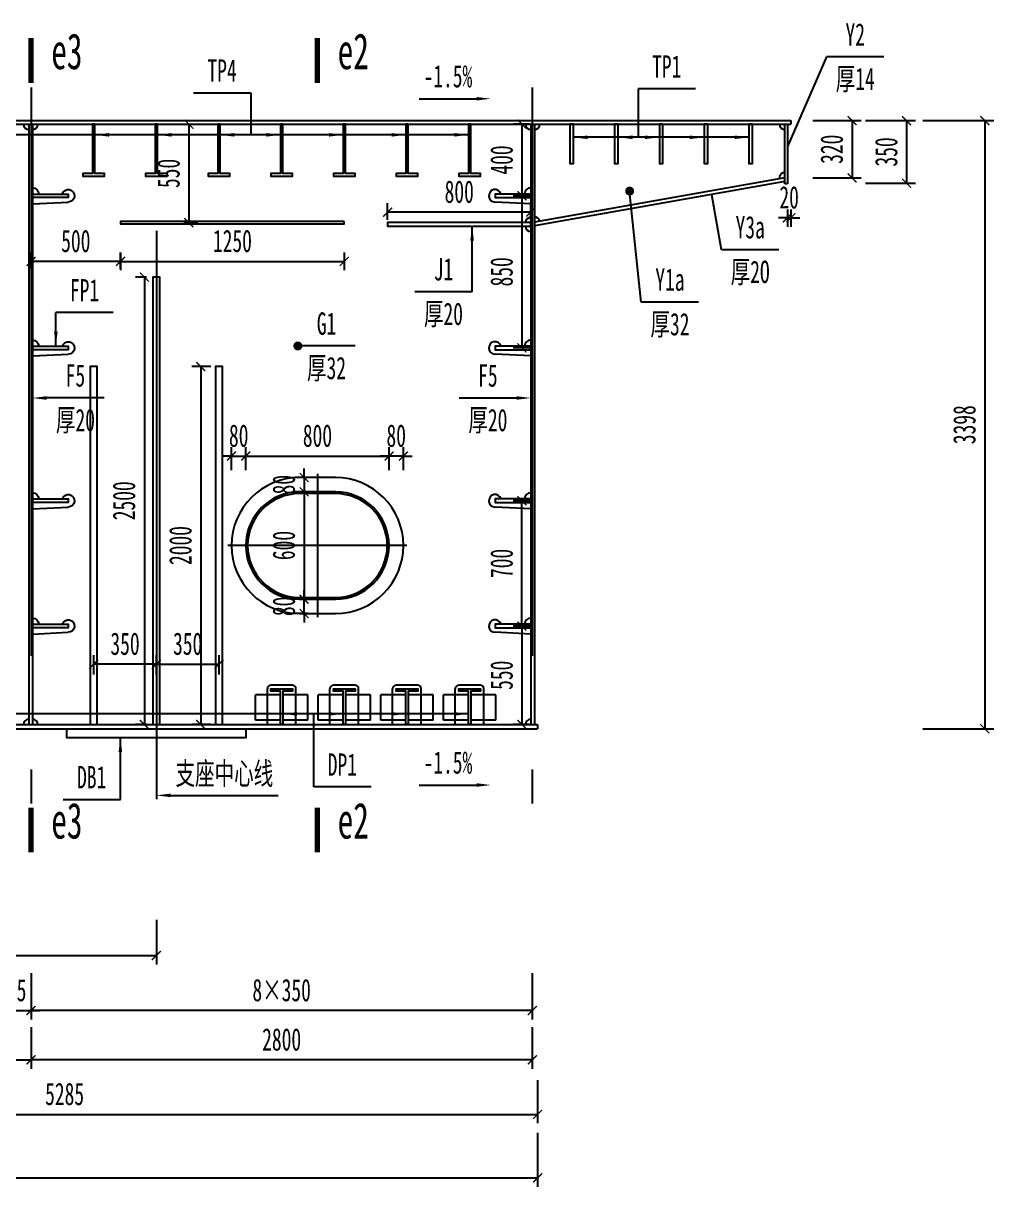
# Model space of a CAD drawing. Extents: x -149716 to 104715, y -26828 to 33500.
# Drawn here: x 80707 to 86129, y 5704 to 12204 of the extents above; entities that cross this region are included whole.
import ezdxf
from ezdxf.enums import TextEntityAlignment as Align

# ---------------------------------------------------------------- set-up
doc = ezdxf.new("R2010")
doc.units = 0
doc.header["$LTSCALE"] = 1000
doc.linetypes.add('CENTER', pattern=[50.8, 31.75, -6.35, 6.35, -6.35])
doc.linetypes.add('DASHED', pattern=[19.05, 12.7, -6.35])
doc.layers.get('0').update_dxf_attribs({"linetype": 'CONTINUOUS'})
doc.layers.get('Defpoints').update_dxf_attribs({"color": 250, "linetype": 'CONTINUOUS'})
doc.layers.add('01', color=1, linetype='CONTINUOUS', lineweight=25)
for name, color, linetype in [('02', 2, 'CONTINUOUS'), ('03', 3, 'DASHED'), ('04', 4, 'CONTINUOUS'), ('06', 6, 'CENTER'), ('07', 7, 'CONTINUOUS')]:
    doc.layers.add(name, color=color, linetype=linetype)
doc.styles.add('仿宋', font='simfang.ttf', dxfattribs={"width": 0.64})
doc.dimstyles.new('1：50', dxfattribs={"dimscale": 50, "dimtxt": 2.5, "dimasz": 1, "dimexe": 1, "dimexo": 0, "dimgap": 1, "dimtad": 1, "dimdec": 1, "dimdsep": 46, "dimtxsty": '仿宋', "dimblk": 'ARCHTICK', "dimcen": 0, "dimclrd": 256, "dimclre": 256, "dimclrt": 256, "dimazin": 2, "dimtfac": 1, "dimtdec": 1, "dimtix": 1, "dimtmove": 2, "dimatfit": 3, "dimfxl": 1, "dimtvp": 0.8, "dimtolj": 1, "dimtzin": 0, "dimlwd": -1, "dimlwe": -1, "dimarcsym": 0})

# ---------------------------------------------------------------- blocks, each defined once
blk = doc.blocks.new('_ArchTick')
at = {"color": 0, "linetype": 'ByBlock', "const_width": 0.15}
blk.add_lwpolyline([(-0.5, -0.5), (0.5, 0.5)], dxfattribs=at)
blk = doc.blocks.new('*D180')
at = {"layer": '04', "transparency": 16777216}
for p, q in [((61308.3, 172293.4), (61308.3, 172343.4)), ((61328.3, 172293.4), (61258.3, 172293.4)), ((61308.3, 172293.4), (61308.3, 172213.4)), ((61328.3, 172213.4), (61258.3, 172213.4)), ((61308.3, 172213.4), (61308.3, 172163.4))]:
    blk.add_line(p, q, dxfattribs=at)
at = {"layer": 'Defpoints', "color": 0, "transparency": 16777216}
for p in [(61328.3, 172293.4), (61308.3, 172213.4), (61328.3, 172213.4)]:
    blk.add_point(p, dxfattribs=at)
at = {"layer": '04', "transparency": 16777216, "xscale": 50, "yscale": 50, "zscale": 50}
for p, rotation in [((61308.3, 172293.4), 270), ((61308.3, 172213.4), 90)]:
    blk.add_blockref('_ArchTick', p, dxfattribs=dict(at, rotation=rotation))
at = {"layer": '04', "transparency": 16777216, "insert": (61195, 172253.4), "char_height": 125, "attachment_point": 5, "rotation": 90, "style": '仿宋'}
blk.add_mtext('\\A1;80', dxfattribs=at)
blk = doc.blocks.new('*D181')
at = {"layer": '04', "transparency": 16777216}
for p, q in [((61328.3, 172213.4), (61258.3, 172213.4)), ((61308.3, 172213.4), (61308.3, 171613.4)), ((61328.3, 171613.4), (61258.3, 171613.4))]:
    blk.add_line(p, q, dxfattribs=at)
at = {"layer": 'Defpoints', "color": 0, "transparency": 16777216}
for p in [(61328.3, 172213.4), (61308.3, 171613.4), (61328.3, 171613.4)]:
    blk.add_point(p, dxfattribs=at)
at = {"layer": '04', "transparency": 16777216, "xscale": 50, "yscale": 50, "zscale": 50}
for p, rotation in [((61308.3, 172213.4), 90), ((61308.3, 171613.4), 270)]:
    blk.add_blockref('_ArchTick', p, dxfattribs=dict(at, rotation=rotation))
at = {"layer": '04', "transparency": 16777216, "insert": (61195, 171913.4), "char_height": 125, "attachment_point": 5, "rotation": 90, "style": '仿宋'}
blk.add_mtext('\\A1;600', dxfattribs=at)
blk = doc.blocks.new('*D182')
at = {"layer": '04', "transparency": 16777216}
for p, q in [((61328.3, 171613.4), (61258.3, 171613.4)), ((61308.3, 171613.4), (61308.3, 171663.4)), ((61308.3, 171533.4), (61308.3, 171613.4)), ((61328.3, 171533.4), (61258.3, 171533.4)), ((61308.3, 171533.4), (61308.3, 171483.4))]:
    blk.add_line(p, q, dxfattribs=at)
at = {"layer": 'Defpoints', "color": 0, "transparency": 16777216}
for p in [(61308.3, 171613.4), (61328.3, 171613.4), (61328.3, 171533.4)]:
    blk.add_point(p, dxfattribs=at)
at = {"layer": '04', "transparency": 16777216, "xscale": 50, "yscale": 50, "zscale": 50}
for p, rotation in [((61308.3, 171613.4), 270), ((61308.3, 171533.4), 90)]:
    blk.add_blockref('_ArchTick', p, dxfattribs=dict(at, rotation=rotation))
at = {"layer": '04', "transparency": 16777216, "insert": (61195, 171573.4), "char_height": 125, "attachment_point": 5, "rotation": 90, "style": '仿宋'}
blk.add_mtext('\\A1;80', dxfattribs=at)
blk = doc.blocks.new('*D183')
at = {"layer": '04', "transparency": 16777216}
for p, q in [((60902.6, 172335.1), (60902.6, 172463.4)), ((60982.6, 172335.1), (60982.6, 172463.4)), ((60902.6, 172413.4), (60852.6, 172413.4)), ((60902.6, 172413.4), (60982.6, 172413.4)), ((60982.6, 172413.4), (61032.6, 172413.4))]:
    blk.add_line(p, q, dxfattribs=at)
at = {"layer": 'Defpoints', "color": 0, "transparency": 16777216}
for p in [(60982.6, 172413.4), (60902.6, 172335.1), (60982.6, 172335.1)]:
    blk.add_point(p, dxfattribs=at)
at = {"layer": '04', "transparency": 16777216, "xscale": 50, "yscale": 50, "zscale": 50}
blk.add_blockref('_ArchTick', (60902.6, 172413.4), dxfattribs=at)
at = {"layer": '04', "transparency": 16777216, "xscale": 50, "yscale": 50, "zscale": 50, "rotation": 180}
blk.add_blockref('_ArchTick', (60982.6, 172413.4), dxfattribs=at)
at = {"layer": '04', "transparency": 16777216, "insert": (60942.6, 172526.6), "char_height": 125, "attachment_point": 5, "style": '仿宋'}
blk.add_mtext('\\A1;80', dxfattribs=at)
blk = doc.blocks.new('*D184')
at = {"layer": '04', "transparency": 16777216}
for p, q in [((60982.6, 172335.1), (60982.6, 172463.4)), ((61782.6, 172335.1), (61782.6, 172463.4)), ((60982.6, 172413.4), (61782.6, 172413.4))]:
    blk.add_line(p, q, dxfattribs=at)
at = {"layer": 'Defpoints', "color": 0, "transparency": 16777216}
for p in [(61782.6, 172413.4), (60982.6, 172335.1), (61782.6, 172335.1)]:
    blk.add_point(p, dxfattribs=at)
at = {"layer": '04', "transparency": 16777216, "xscale": 50, "yscale": 50, "zscale": 50, "rotation": 180}
blk.add_blockref('_ArchTick', (60982.6, 172413.4), dxfattribs=at)
at = {"layer": '04', "transparency": 16777216, "xscale": 50, "yscale": 50, "zscale": 50}
blk.add_blockref('_ArchTick', (61782.6, 172413.4), dxfattribs=at)
at = {"layer": '04', "transparency": 16777216, "insert": (61382.6, 172526.6), "char_height": 125, "attachment_point": 5, "style": '仿宋'}
blk.add_mtext('\\A1;800', dxfattribs=at)
blk = doc.blocks.new('*D185')
at = {"layer": '04', "transparency": 16777216}
for p, q in [((61782.6, 172335.1), (61782.6, 172463.4)), ((61862.6, 172335.1), (61862.6, 172463.4)), ((61782.6, 172413.4), (61732.6, 172413.4)), ((61862.6, 172413.4), (61782.6, 172413.4)), ((61862.6, 172413.4), (61912.6, 172413.4))]:
    blk.add_line(p, q, dxfattribs=at)
at = {"layer": 'Defpoints', "color": 0, "transparency": 16777216}
for p in [(61782.6, 172413.4), (61782.6, 172335.1), (61862.6, 172335.1)]:
    blk.add_point(p, dxfattribs=at)
at = {"layer": '04', "transparency": 16777216, "xscale": 50, "yscale": 50, "zscale": 50}
blk.add_blockref('_ArchTick', (61782.6, 172413.4), dxfattribs=at)
at = {"layer": '04', "transparency": 16777216, "xscale": 50, "yscale": 50, "zscale": 50, "rotation": 180}
blk.add_blockref('_ArchTick', (61862.6, 172413.4), dxfattribs=at)
at = {"layer": '04', "transparency": 16777216, "insert": (61822.6, 172526.6), "char_height": 125, "attachment_point": 5, "style": '仿宋'}
blk.add_mtext('\\A1;80', dxfattribs=at)
blk = doc.blocks.new('*D205')
at = {"layer": '04', "transparency": 16777216}
for p, q in [((56972.6, 169222.8), (56972.6, 168989.9)), ((59782.6, 169222.8), (59782.6, 168989.9)), ((56972.6, 169039.9), (59782.6, 169039.9))]:
    blk.add_line(p, q, dxfattribs=at)
at = {"layer": 'Defpoints', "color": 0, "transparency": 16777216}
for p in [(56972.6, 169222.8), (59782.6, 169222.8), (59782.6, 169039.9)]:
    blk.add_point(p, dxfattribs=at)
at = {"layer": '04', "transparency": 16777216, "xscale": 50, "yscale": 50, "zscale": 50, "rotation": 180}
blk.add_blockref('_ArchTick', (56972.6, 169039.9), dxfattribs=at)
at = {"layer": '04', "transparency": 16777216, "xscale": 50, "yscale": 50, "zscale": 50}
blk.add_blockref('_ArchTick', (59782.6, 169039.9), dxfattribs=at)
at = {"layer": '04', "transparency": 16777216, "insert": (58377.6, 169153.1), "char_height": 125, "attachment_point": 5, "style": '仿宋'}
blk.add_mtext('\\A1;2810', dxfattribs=at)
blk = doc.blocks.new('*D207')
at = {"layer": '04', "transparency": 16777216}
for p, q in [((54142.6, 168631.8), (54142.6, 168330.9)), ((62612.6, 168631.8), (62612.6, 168330.9)), ((54142.6, 168380.9), (62612.6, 168380.9))]:
    blk.add_line(p, q, dxfattribs=at)
at = {"layer": 'Defpoints', "color": 0, "transparency": 16777216}
for p in [(54142.6, 168631.8), (62612.6, 168631.8), (62612.6, 168380.9)]:
    blk.add_point(p, dxfattribs=at)
at = {"layer": '04', "transparency": 16777216, "xscale": 50, "yscale": 50, "zscale": 50, "rotation": 180}
blk.add_blockref('_ArchTick', (54142.6, 168380.9), dxfattribs=at)
at = {"layer": '04', "transparency": 16777216, "xscale": 50, "yscale": 50, "zscale": 50}
blk.add_blockref('_ArchTick', (62612.6, 168380.9), dxfattribs=at)
at = {"layer": '04', "transparency": 16777216, "insert": (58377.6, 168494.1), "char_height": 125, "attachment_point": 5, "style": '仿宋'}
blk.add_mtext('\\A1;8470', dxfattribs=at)
blk = doc.blocks.new('*D212')
at = {"layer": '04', "transparency": 16777216}
for p, q in [((59567.6, 169524.3), (59567.6, 169265.4)), ((59782.6, 169524.3), (59782.6, 169265.4)), ((59567.6, 169315.4), (59517.6, 169315.4)), ((59567.6, 169315.4), (59782.6, 169315.4)), ((59782.6, 169315.4), (59832.6, 169315.4))]:
    blk.add_line(p, q, dxfattribs=at)
at = {"layer": 'Defpoints', "color": 0, "transparency": 16777216}
for p in [(59567.6, 169524.3), (59782.6, 169524.3), (59782.6, 169315.4)]:
    blk.add_point(p, dxfattribs=at)
at = {"layer": '04', "transparency": 16777216, "xscale": 50, "yscale": 50, "zscale": 50}
blk.add_blockref('_ArchTick', (59567.6, 169315.4), dxfattribs=at)
at = {"layer": '04', "transparency": 16777216, "xscale": 50, "yscale": 50, "zscale": 50, "rotation": 180}
blk.add_blockref('_ArchTick', (59782.6, 169315.4), dxfattribs=at)
at = {"layer": '04', "transparency": 16777216, "insert": (59675.1, 169428.7), "char_height": 125, "attachment_point": 5, "style": '仿宋'}
blk.add_mtext('\\A1;215', dxfattribs=at)
blk = doc.blocks.new('*D215')
at = {"layer": '04', "transparency": 16777216}
for p, q in [((64443.7, 174287.4), (64723.6, 174287.4)), ((64673.6, 174287.4), (64673.6, 173937.4)), ((64443.7, 173937.4), (64723.6, 173937.4))]:
    blk.add_line(p, q, dxfattribs=at)
at = {"layer": 'Defpoints', "color": 0, "transparency": 16777216}
for p in [(64443.7, 174287.4), (64443.7, 173937.4), (64673.6, 173937.4)]:
    blk.add_point(p, dxfattribs=at)
at = {"layer": '04', "transparency": 16777216, "xscale": 50, "yscale": 50, "zscale": 50}
for p, rotation in [((64673.6, 174287.4), 90), ((64673.6, 173937.4), 270)]:
    blk.add_blockref('_ArchTick', p, dxfattribs=dict(at, rotation=rotation))
at = {"layer": '04', "transparency": 16777216, "insert": (64560.4, 174112.4), "char_height": 125, "attachment_point": 5, "rotation": 90, "style": '仿宋'}
blk.add_mtext('\\A1;350', dxfattribs=at)
blk = doc.blocks.new('*D216')
at = {"layer": '04', "transparency": 16777216}
for p, q in [((64150.7, 174287.4), (64419.2, 174287.4)), ((64369.2, 174287.4), (64369.2, 173967.4)), ((64150.7, 173967.4), (64419.2, 173967.4))]:
    blk.add_line(p, q, dxfattribs=at)
at = {"layer": 'Defpoints', "color": 0, "transparency": 16777216}
for p in [(64150.7, 174287.4), (64150.7, 173967.4), (64369.2, 173967.4)]:
    blk.add_point(p, dxfattribs=at)
at = {"layer": '04', "transparency": 16777216, "xscale": 50, "yscale": 50, "zscale": 50}
for p, rotation in [((64369.2, 174287.4), 90), ((64369.2, 173967.4), 270)]:
    blk.add_blockref('_ArchTick', p, dxfattribs=dict(at, rotation=rotation))
at = {"layer": '04', "transparency": 16777216, "insert": (64256, 174127.4), "char_height": 125, "attachment_point": 5, "rotation": 90, "style": '仿宋'}
blk.add_mtext('\\A1;320', dxfattribs=at)
blk = doc.blocks.new('*D217')
at = {"layer": '04', "transparency": 16777216}
for p, q in [((64764.6, 174287.4), (65160.6, 174287.4)), ((65110.6, 174287.4), (65110.6, 170889.4)), ((64764.6, 170889.4), (65160.6, 170889.4))]:
    blk.add_line(p, q, dxfattribs=at)
at = {"layer": 'Defpoints', "color": 0, "transparency": 16777216}
for p in [(64764.6, 174287.4), (64764.6, 170889.4), (65110.6, 170889.4)]:
    blk.add_point(p, dxfattribs=at)
at = {"layer": '04', "transparency": 16777216, "xscale": 50, "yscale": 50, "zscale": 50}
for p, rotation in [((65110.6, 174287.4), 90), ((65110.6, 170889.4), 270)]:
    blk.add_blockref('_ArchTick', p, dxfattribs=dict(at, rotation=rotation))
at = {"layer": '04', "transparency": 16777216, "insert": (64997.3, 172588.4), "char_height": 125, "attachment_point": 5, "rotation": 90, "style": '仿宋'}
blk.add_mtext('\\A1;3398', dxfattribs=at)
blk = doc.blocks.new('板肋带过焊孔')
at = {"layer": '01'}
blk.add_line((50817.6, 161172.4), (50617.6, 161182.4), dxfattribs=at)
for centre, start, end in [((50617.6, 161217.4), 16.60155, 270), ((50817.6, 161227.4), 90, 180)]:
    blk.add_arc(centre, 35, start, end, dxfattribs=at)
at = {"layer": '02'}
blk.add_lwpolyline([(50817.6, 161227.4), (50617.6, 161227.4), (50617.6, 161207.4), (50817.6, 161207.4)], close=True, dxfattribs=at)
blk = doc.blocks.new('底板T肋带过焊孔')
at = {"layer": '01'}
for p, q in [((46722.6, 157697.7), (46722.6, 157732.7)), ((46862.6, 157752.7), (46742.6, 157752.7)), ((46882.6, 157697.7), (46882.6, 157732.7)), ((46796.6, 157697.7), (46656.6, 157697.7)), ((46656.6, 157557.7), (46656.6, 157697.7)), ((46948.6, 157697.7), (46808.6, 157697.7)), ((46948.6, 157557.7), (46948.6, 157697.7)), ((46796.6, 157557.7), (46656.6, 157557.7)), ((46722.6, 157532.7), (46722.6, 157557.7)), ((46948.6, 157557.7), (46808.6, 157557.7)), ((46882.6, 157532.7), (46882.6, 157557.7))]:
    blk.add_line(p, q, dxfattribs=at)
for centre, start, end in [((46742.6, 157732.7), 90, 180), ((46862.6, 157732.7), 0, 90)]:
    blk.add_arc(centre, 20, start, end, dxfattribs=at)
at = {"layer": '02'}
blk.add_lwpolyline([(46808.6, 157532.7), (46796.6, 157532.7), (46796.6, 157718.7), (46742.6, 157718.7), (46742.6, 157732.7), (46862.6, 157732.7), (46862.6, 157718.7), (46808.6, 157718.7)], close=True, dxfattribs=at)
at = {"layer": '03', "ltscale": 0.1}
for p, q in [((46722.6, 157557.7), (46722.6, 157697.7)), ((46882.6, 157557.7), (46882.6, 157697.7))]:
    blk.add_line(p, q, dxfattribs=at)
blk = doc.blocks.new('*D222')
at = {"layer": '04', "transparency": 16777216}
for p, q in [((59782.6, 169524.3), (59782.6, 169265.4)), ((62582.6, 169524.3), (62582.6, 169265.4)), ((62582.6, 169315.4), (59782.6, 169315.4))]:
    blk.add_line(p, q, dxfattribs=at)
at = {"layer": 'Defpoints', "color": 0, "transparency": 16777216}
for p in [(59782.6, 169524.3), (62582.6, 169524.3), (59782.6, 169315.4)]:
    blk.add_point(p, dxfattribs=at)
at = {"layer": '04', "transparency": 16777216, "xscale": 50, "yscale": 50, "zscale": 50, "rotation": 180}
blk.add_blockref('_ArchTick', (59782.6, 169315.4), dxfattribs=at)
at = {"layer": '04', "transparency": 16777216, "xscale": 50, "yscale": 50, "zscale": 50}
blk.add_blockref('_ArchTick', (62582.6, 169315.4), dxfattribs=at)
at = {"layer": '04', "transparency": 16777216, "insert": (61182.6, 169428.7), "char_height": 125, "attachment_point": 5, "style": '仿宋'}
blk.add_mtext('\\A1;8×350', dxfattribs=at)
blk = doc.blocks.new('*D223')
at = {"layer": '04', "transparency": 16777216}
for p, q in [((59782.6, 169222.8), (59782.6, 168989.9)), ((62582.6, 169222.8), (62582.6, 168989.9)), ((62582.6, 169039.9), (59782.6, 169039.9))]:
    blk.add_line(p, q, dxfattribs=at)
at = {"layer": 'Defpoints', "color": 0, "transparency": 16777216}
for p in [(59782.6, 169222.8), (62582.6, 169222.8), (59782.6, 169039.9)]:
    blk.add_point(p, dxfattribs=at)
at = {"layer": '04', "transparency": 16777216, "xscale": 50, "yscale": 50, "zscale": 50, "rotation": 180}
blk.add_blockref('_ArchTick', (59782.6, 169039.9), dxfattribs=at)
at = {"layer": '04', "transparency": 16777216, "xscale": 50, "yscale": 50, "zscale": 50}
blk.add_blockref('_ArchTick', (62582.6, 169039.9), dxfattribs=at)
at = {"layer": '04', "transparency": 16777216, "insert": (61182.6, 169153.1), "char_height": 125, "attachment_point": 5, "style": '仿宋'}
blk.add_mtext('\\A1;2800', dxfattribs=at)
blk = doc.blocks.new('*D224')
at = {"layer": '04', "transparency": 16777216}
for p, q in [((57327.6, 168926.7), (57327.6, 168685.1)), ((62612.6, 168926.7), (62612.6, 168685.1)), ((57327.6, 168735.1), (62612.6, 168735.1))]:
    blk.add_line(p, q, dxfattribs=at)
at = {"layer": 'Defpoints', "color": 0, "transparency": 16777216}
for p in [(57327.6, 168926.7), (62612.6, 168926.7), (62612.6, 168735.1)]:
    blk.add_point(p, dxfattribs=at)
at = {"layer": '04', "transparency": 16777216, "xscale": 50, "yscale": 50, "zscale": 50, "rotation": 180}
blk.add_blockref('_ArchTick', (57327.6, 168735.1), dxfattribs=at)
at = {"layer": '04', "transparency": 16777216, "xscale": 50, "yscale": 50, "zscale": 50}
blk.add_blockref('_ArchTick', (62612.6, 168735.1), dxfattribs=at)
at = {"layer": '04', "transparency": 16777216, "insert": (59970.1, 168848.3), "char_height": 125, "attachment_point": 5, "style": '仿宋'}
blk.add_mtext('\\A1;5285', dxfattribs=at)
blk = doc.blocks.new('*D225')
at = {"layer": '04', "transparency": 16777216}
for p, q in [((60636.8, 174267.4), (60714.3, 174267.4)), ((60664.3, 174267.4), (60664.3, 173717.4)), ((60636.8, 173717.4), (60714.3, 173717.4))]:
    blk.add_line(p, q, dxfattribs=at)
at = {"layer": 'Defpoints', "color": 0, "transparency": 16777216}
for p in [(60636.8, 174267.4), (60636.8, 173717.4), (60664.3, 173717.4)]:
    blk.add_point(p, dxfattribs=at)
at = {"layer": '04', "transparency": 16777216, "xscale": 50, "yscale": 50, "zscale": 50}
for p, rotation in [((60664.3, 174267.4), 90), ((60664.3, 173717.4), 270)]:
    blk.add_blockref('_ArchTick', p, dxfattribs=dict(at, rotation=rotation))
at = {"layer": '04', "transparency": 16777216, "insert": (60551.1, 173992.4), "char_height": 125, "attachment_point": 5, "rotation": 90, "style": '仿宋'}
blk.add_mtext('\\A1;550', dxfattribs=at)
blk = doc.blocks.new('*D226')
at = {"layer": '04', "transparency": 16777216}
for p, q in [((61774.6, 173732.3), (61774.6, 173826.3)), ((62574.6, 173732.3), (62574.6, 173826.3)), ((62574.6, 173776.3), (61774.6, 173776.3))]:
    blk.add_line(p, q, dxfattribs=at)
at = {"layer": 'Defpoints', "color": 0, "transparency": 16777216}
for p in [(61774.6, 173776.3), (61774.6, 173732.3), (62574.6, 173732.3)]:
    blk.add_point(p, dxfattribs=at)
at = {"layer": '04', "transparency": 16777216, "xscale": 50, "yscale": 50, "zscale": 50, "rotation": 180}
blk.add_blockref('_ArchTick', (61774.6, 173776.3), dxfattribs=at)
at = {"layer": '04', "transparency": 16777216, "xscale": 50, "yscale": 50, "zscale": 50}
blk.add_blockref('_ArchTick', (62574.6, 173776.3), dxfattribs=at)
at = {"layer": '04', "transparency": 16777216, "insert": (62174.6, 173889.5), "char_height": 125, "attachment_point": 5, "style": '仿宋'}
blk.add_mtext('\\A1;800', dxfattribs=at)
blk = doc.blocks.new('*D227')
at = {"layer": '04', "transparency": 16777216}
for p, q in [((59782.6, 173460.8), (59782.6, 173551)), ((60282.6, 173501), (59782.6, 173501)), ((60282.6, 173460.8), (60282.6, 173551))]:
    blk.add_line(p, q, dxfattribs=at)
at = {"layer": 'Defpoints', "color": 0, "transparency": 16777216}
for p in [(59782.6, 173501), (59782.6, 173460.8), (60282.6, 173460.8)]:
    blk.add_point(p, dxfattribs=at)
at = {"layer": '04', "transparency": 16777216, "xscale": 50, "yscale": 50, "zscale": 50, "rotation": 180}
blk.add_blockref('_ArchTick', (59782.6, 173501), dxfattribs=at)
at = {"layer": '04', "transparency": 16777216, "xscale": 50, "yscale": 50, "zscale": 50}
blk.add_blockref('_ArchTick', (60282.6, 173501), dxfattribs=at)
at = {"layer": '04', "transparency": 16777216, "insert": (60032.6, 173614.2), "char_height": 125, "attachment_point": 5, "style": '仿宋'}
blk.add_mtext('\\A1;500', dxfattribs=at)
blk = doc.blocks.new('*D228')
at = {"layer": '04', "transparency": 16777216}
for p, q in [((60282.6, 173551), (60282.6, 173451)), ((60282.6, 173501), (61532.6, 173501)), ((61532.6, 173551), (61532.6, 173451))]:
    blk.add_line(p, q, dxfattribs=at)
at = {"layer": 'Defpoints', "color": 0, "transparency": 16777216}
for p in [(60282.6, 173551), (61532.6, 173551), (61532.6, 173501)]:
    blk.add_point(p, dxfattribs=at)
at = {"layer": '04', "transparency": 16777216, "xscale": 50, "yscale": 50, "zscale": 50, "rotation": 180}
blk.add_blockref('_ArchTick', (60282.6, 173501), dxfattribs=at)
at = {"layer": '04', "transparency": 16777216, "xscale": 50, "yscale": 50, "zscale": 50}
blk.add_blockref('_ArchTick', (61532.6, 173501), dxfattribs=at)
at = {"layer": '04', "transparency": 16777216, "insert": (60907.6, 173614.2), "char_height": 125, "attachment_point": 5, "style": '仿宋'}
blk.add_mtext('\\A1;1250', dxfattribs=at)
blk = doc.blocks.new('*D229')
at = {"layer": '04', "transparency": 16777216}
for p, q in [((62566.7, 174267.4), (62475, 174267.4)), ((62525, 174267.4), (62525, 173867.4)), ((62566.7, 173867.4), (62475, 173867.4))]:
    blk.add_line(p, q, dxfattribs=at)
at = {"layer": 'Defpoints', "color": 0, "transparency": 16777216}
for p in [(62566.7, 174267.4), (62525, 173867.4), (62566.7, 173867.4)]:
    blk.add_point(p, dxfattribs=at)
at = {"layer": '04', "transparency": 16777216, "xscale": 50, "yscale": 50, "zscale": 50}
for p, rotation in [((62525, 174267.4), 90), ((62525, 173867.4), 270)]:
    blk.add_blockref('_ArchTick', p, dxfattribs=dict(at, rotation=rotation))
at = {"layer": '04', "transparency": 16777216, "insert": (62411.8, 174067.4), "char_height": 125, "attachment_point": 5, "rotation": 90, "style": '仿宋'}
blk.add_mtext('\\A1;400', dxfattribs=at)
blk = doc.blocks.new('*D230')
at = {"layer": '04', "transparency": 16777216}
for p, q in [((62566.7, 173867.4), (62475, 173867.4)), ((62525, 173867.4), (62525, 173017.4)), ((62566.7, 173017.4), (62475, 173017.4))]:
    blk.add_line(p, q, dxfattribs=at)
at = {"layer": 'Defpoints', "color": 0, "transparency": 16777216}
for p in [(62566.7, 173867.4), (62525, 173017.4), (62566.7, 173017.4)]:
    blk.add_point(p, dxfattribs=at)
at = {"layer": '04', "transparency": 16777216, "xscale": 50, "yscale": 50, "zscale": 50}
for p, rotation in [((62525, 173867.4), 90), ((62525, 173017.4), 270)]:
    blk.add_blockref('_ArchTick', p, dxfattribs=dict(at, rotation=rotation))
at = {"layer": '04', "transparency": 16777216, "insert": (62411.8, 173442.4), "char_height": 125, "attachment_point": 5, "rotation": 90, "style": '仿宋'}
blk.add_mtext('\\A1;850', dxfattribs=at)
blk = doc.blocks.new('*D231')
at = {"layer": '04', "transparency": 16777216}
for p, q in [((62566.7, 171463.4), (62475, 171463.4)), ((62525, 171463.4), (62525, 170913.4)), ((62566.7, 170913.4), (62475, 170913.4))]:
    blk.add_line(p, q, dxfattribs=at)
at = {"layer": 'Defpoints', "color": 0, "transparency": 16777216}
for p in [(62566.7, 171463.4), (62525, 170913.4), (62566.7, 170913.4)]:
    blk.add_point(p, dxfattribs=at)
at = {"layer": '04', "transparency": 16777216, "xscale": 50, "yscale": 50, "zscale": 50}
for p, rotation in [((62525, 171463.4), 90), ((62525, 170913.4), 270)]:
    blk.add_blockref('_ArchTick', p, dxfattribs=dict(at, rotation=rotation))
at = {"layer": '04', "transparency": 16777216, "insert": (62411.8, 171188.4), "char_height": 125, "attachment_point": 5, "rotation": 90, "style": '仿宋'}
blk.add_mtext('\\A1;550', dxfattribs=at)
blk = doc.blocks.new('*D232')
at = {"layer": '04', "transparency": 16777216}
for p, q in [((62566.7, 172163.4), (62475, 172163.4)), ((62525, 171463.4), (62525, 172163.4)), ((62566.7, 171463.4), (62475, 171463.4))]:
    blk.add_line(p, q, dxfattribs=at)
at = {"layer": 'Defpoints', "color": 0, "transparency": 16777216}
for p in [(62525, 172163.4), (62566.7, 172163.4), (62566.7, 171463.4)]:
    blk.add_point(p, dxfattribs=at)
at = {"layer": '04', "transparency": 16777216, "xscale": 50, "yscale": 50, "zscale": 50}
for p, rotation in [((62525, 172163.4), 90), ((62525, 171463.4), 270)]:
    blk.add_blockref('_ArchTick', p, dxfattribs=dict(at, rotation=rotation))
at = {"layer": '04', "transparency": 16777216, "insert": (62411.8, 171813.4), "char_height": 125, "attachment_point": 5, "rotation": 90, "style": '仿宋'}
blk.add_mtext('\\A1;700', dxfattribs=at)
blk = doc.blocks.new('*D236')
at = {"layer": '04', "transparency": 16777216}
for p, q in [((60132.6, 171192.8), (60132.6, 171300.7)), ((60482.6, 171192.8), (60482.6, 171300.7)), ((60482.6, 171250.7), (60132.6, 171250.7))]:
    blk.add_line(p, q, dxfattribs=at)
at = {"layer": 'Defpoints', "color": 0, "transparency": 16777216}
for p in [(60132.6, 171250.7), (60132.6, 171192.8), (60482.6, 171192.8)]:
    blk.add_point(p, dxfattribs=at)
at = {"layer": '04', "transparency": 16777216, "xscale": 50, "yscale": 50, "zscale": 50, "rotation": 180}
blk.add_blockref('_ArchTick', (60132.6, 171250.7), dxfattribs=at)
at = {"layer": '04', "transparency": 16777216, "xscale": 50, "yscale": 50, "zscale": 50}
blk.add_blockref('_ArchTick', (60482.6, 171250.7), dxfattribs=at)
at = {"layer": '04', "transparency": 16777216, "insert": (60307.6, 171364), "char_height": 125, "attachment_point": 5, "style": '仿宋'}
blk.add_mtext('\\A1;350', dxfattribs=at)
blk = doc.blocks.new('*D237')
at = {"layer": '04', "transparency": 16777216}
for p, q in [((60482.6, 171192.8), (60482.6, 171300.7)), ((60832.6, 171192.8), (60832.6, 171300.7)), ((60482.6, 171250.7), (60832.6, 171250.7))]:
    blk.add_line(p, q, dxfattribs=at)
at = {"layer": 'Defpoints', "color": 0, "transparency": 16777216}
for p in [(60832.6, 171250.7), (60482.6, 171192.8), (60832.6, 171192.8)]:
    blk.add_point(p, dxfattribs=at)
at = {"layer": '04', "transparency": 16777216, "xscale": 50, "yscale": 50, "zscale": 50, "rotation": 180}
blk.add_blockref('_ArchTick', (60482.6, 171250.7), dxfattribs=at)
at = {"layer": '04', "transparency": 16777216, "xscale": 50, "yscale": 50, "zscale": 50}
blk.add_blockref('_ArchTick', (60832.6, 171250.7), dxfattribs=at)
at = {"layer": '04', "transparency": 16777216, "insert": (60657.6, 171364), "char_height": 125, "attachment_point": 5, "style": '仿宋'}
blk.add_mtext('\\A1;350', dxfattribs=at)
blk = doc.blocks.new('*D238')
at = {"layer": '04', "transparency": 16777216}
for p, q in [((60786.2, 172913.4), (60680.7, 172913.4)), ((60730.7, 172913.4), (60730.7, 170913.4)), ((60786.2, 170913.4), (60680.7, 170913.4))]:
    blk.add_line(p, q, dxfattribs=at)
at = {"layer": 'Defpoints', "color": 0, "transparency": 16777216}
for p in [(60786.2, 172913.4), (60730.7, 170913.4), (60786.2, 170913.4)]:
    blk.add_point(p, dxfattribs=at)
at = {"layer": '04', "transparency": 16777216, "xscale": 50, "yscale": 50, "zscale": 50}
for p, rotation in [((60730.7, 172913.4), 90), ((60730.7, 170913.4), 270)]:
    blk.add_blockref('_ArchTick', p, dxfattribs=dict(at, rotation=rotation))
at = {"layer": '04', "transparency": 16777216, "insert": (60617.5, 171913.4), "char_height": 125, "attachment_point": 5, "rotation": 90, "style": '仿宋'}
blk.add_mtext('\\A1;2000', dxfattribs=at)
blk = doc.blocks.new('*D239')
at = {"layer": '04', "transparency": 16777216}
for p, q in [((60427.9, 173413.4), (60365.5, 173413.4)), ((60415.5, 173413.4), (60415.5, 170913.4)), ((60427.9, 170913.4), (60365.5, 170913.4))]:
    blk.add_line(p, q, dxfattribs=at)
at = {"layer": 'Defpoints', "color": 0, "transparency": 16777216}
for p in [(60427.9, 173413.4), (60415.5, 170913.4), (60427.9, 170913.4)]:
    blk.add_point(p, dxfattribs=at)
at = {"layer": '04', "transparency": 16777216, "xscale": 50, "yscale": 50, "zscale": 50}
for p, rotation in [((60415.5, 173413.4), 90), ((60415.5, 170913.4), 270)]:
    blk.add_blockref('_ArchTick', p, dxfattribs=dict(at, rotation=rotation))
at = {"layer": '04', "transparency": 16777216, "insert": (60302.3, 172163.4), "char_height": 125, "attachment_point": 5, "rotation": 90, "style": '仿宋'}
blk.add_mtext('\\A1;2500', dxfattribs=at)
blk = doc.blocks.new('*D240')
at = {"layer": '04', "transparency": 16777216}
for p, q in [((57327.6, 169821.7), (57327.6, 169572.5)), ((60482.6, 169821.7), (60482.6, 169572.5)), ((57327.6, 169622.5), (60482.6, 169622.5))]:
    blk.add_line(p, q, dxfattribs=at)
at = {"layer": 'Defpoints', "color": 0, "transparency": 16777216}
for p in [(57327.6, 169821.7), (60482.6, 169821.7), (60482.6, 169622.5)]:
    blk.add_point(p, dxfattribs=at)
at = {"layer": '04', "transparency": 16777216, "xscale": 50, "yscale": 50, "zscale": 50, "rotation": 180}
blk.add_blockref('_ArchTick', (57327.6, 169622.5), dxfattribs=at)
at = {"layer": '04', "transparency": 16777216, "xscale": 50, "yscale": 50, "zscale": 50}
blk.add_blockref('_ArchTick', (60482.6, 169622.5), dxfattribs=at)
at = {"layer": '04', "transparency": 16777216, "insert": (58905.1, 169735.7), "char_height": 125, "attachment_point": 5, "style": '仿宋'}
blk.add_mtext('\\A1;3155', dxfattribs=at)
blk = doc.blocks.new('*D249')
at = {"layer": '04', "transparency": 16777216}
for p, q in [((64007.6, 173791.5), (64007.6, 173694.7)), ((64027.6, 173791.5), (64027.6, 173694.7)), ((64007.6, 173744.7), (63957.6, 173744.7)), ((64007.6, 173744.7), (64027.6, 173744.7)), ((64027.6, 173744.7), (64077.6, 173744.7))]:
    blk.add_line(p, q, dxfattribs=at)
at = {"layer": 'Defpoints', "color": 0, "transparency": 16777216}
for p in [(64007.6, 173791.5), (64027.6, 173791.5), (64027.6, 173744.7)]:
    blk.add_point(p, dxfattribs=at)
at = {"layer": '04', "transparency": 16777216, "xscale": 50, "yscale": 50, "zscale": 50}
blk.add_blockref('_ArchTick', (64007.6, 173744.7), dxfattribs=at)
at = {"layer": '04', "transparency": 16777216, "xscale": 50, "yscale": 50, "zscale": 50, "rotation": 180}
blk.add_blockref('_ArchTick', (64027.6, 173744.7), dxfattribs=at)
at = {"layer": '04', "transparency": 16777216, "insert": (64017.6, 173857.9), "char_height": 125, "attachment_point": 5, "style": '仿宋'}
blk.add_mtext('\\A1;20', dxfattribs=at)
blk = doc.blocks.new('A$C4D246FC7')
at = {"layer": '02'}
for p, q in [((5895.15, 6833.36), (12595.15, 6833.36)), ((12595.15, 6833.36), (12595.15, 6813.36)), ((5895.15, 6813.36), (12595.15, 6813.36)), ((8338.15, 6813.36), (8338.15, 3459.36)), ((8358.15, 6813.36), (8358.15, 3459.36)), ((11142.15, 6813.36), (11142.15, 3459.36)), ((11162.15, 6813.36), (11162.15, 3459.36)), ((12561.15, 6479.36), (12561.15, 6813.36)), ((12575.15, 6813.36), (12575.15, 6479.36)), ((12561.15, 6513.36), (11162.15, 6265.49)), ((12561.15, 6493.05), (11162.15, 6245.18)), ((12575.15, 6479.36), (12561.15, 6479.36)), ((5895.15, 3459.36), (11180.15, 3459.36)), ((11180.15, 3459.36), (11180.15, 3435.36)), ((5895.15, 3435.36), (11180.15, 3435.36))]:
    blk.add_line(p, q, dxfattribs=at)
for points in [[(8706.15, 6813.36), (8694.15, 6813.36), (8694.15, 6537.36), (8640.15, 6537.36), (8640.15, 6523.36), (8760.15, 6523.36), (8760.15, 6537.36), (8706.15, 6537.36)], [(9056.15, 6813.36), (9044.15, 6813.36), (9044.15, 6537.36), (8990.15, 6537.36), (8990.15, 6523.36), (9110.15, 6523.36), (9110.15, 6537.36), (9056.15, 6537.36)], [(9406.15, 6813.36), (9394.15, 6813.36), (9394.15, 6537.36), (9340.15, 6537.36), (9340.15, 6523.36), (9460.15, 6523.36), (9460.15, 6537.36), (9406.15, 6537.36)], [(9756.15, 6813.36), (9744.15, 6813.36), (9744.15, 6537.36), (9690.15, 6537.36), (9690.15, 6523.36), (9810.15, 6523.36), (9810.15, 6537.36), (9756.15, 6537.36)], [(10106.15, 6813.36), (10094.15, 6813.36), (10094.15, 6537.36), (10040.15, 6537.36), (10040.15, 6523.36), (10160.15, 6523.36), (10160.15, 6537.36), (10106.15, 6537.36)], [(10456.15, 6813.36), (10444.15, 6813.36), (10444.15, 6537.36), (10390.15, 6537.36), (10390.15, 6523.36), (10510.15, 6523.36), (10510.15, 6537.36), (10456.15, 6537.36)], [(10806.15, 6813.36), (10794.15, 6813.36), (10794.15, 6537.36), (10740.15, 6537.36), (10740.15, 6523.36), (10860.15, 6523.36), (10860.15, 6537.36), (10806.15, 6537.36)], [(11380.15, 6813.36), (11360.15, 6813.36), (11360.15, 6593.36), (11380.15, 6593.36)], [(11630.15, 6813.36), (11610.15, 6813.36), (11610.15, 6593.36), (11630.15, 6593.36)], [(11880.15, 6813.36), (11860.15, 6813.36), (11860.15, 6593.36), (11880.15, 6593.36)], [(12130.15, 6813.36), (12110.15, 6813.36), (12110.15, 6593.36), (12130.15, 6593.36)], [(12380.15, 6813.36), (12360.15, 6813.36), (12360.15, 6593.36), (12380.15, 6593.36)], [(10100.15, 6270.36), (8850.15, 6270.36), (8850.15, 6256.36), (10100.15, 6256.36)], [(11142.15, 6263.36), (10342.15, 6263.36), (10342.15, 6243.36), (11142.15, 6243.36)], [(9030.15, 3459.36), (9070.15, 3459.36), (9070.15, 5959.36), (9030.15, 5959.36)], [(8680.15, 3459.36), (8720.15, 3459.36), (8720.15, 5459.36), (8680.15, 5459.36)], [(9380.15, 3459.36), (9420.15, 3459.36), (9420.15, 5459.36), (9380.15, 5459.36)], [(8550.15, 3435.36), (9550.15, 3435.36), (9550.15, 3385.36), (8550.15, 3385.36)]]:
    blk.add_lwpolyline(points, close=True, dxfattribs=at)
for points in [[(9850.15, 4079.36), (10050.15, 4079.36, 1), (10050.15, 4839.36), (9850.15, 4839.36, 1)], [(9850.15, 4159.36), (10050.15, 4159.36, 1), (10050.15, 4759.36), (9850.15, 4759.36, 1)], [(9850.15, 4169.36), (10050.15, 4169.36, 1), (10050.15, 4749.36), (9850.15, 4749.36, 1)]]:
    blk.add_lwpolyline(points, format="xyb", close=True, dxfattribs=at)
for centre, start, end in [((8338.15, 6813.36), 180, 270), ((8358.15, 6813.36), 270, 0), ((11142.15, 6813.36), 180, 270), ((11162.15, 6813.36), 270, 0), ((12561.15, 6813.36), 180, 270), ((12561.15, 6513.36), 90, 190.047355), ((11142.15, 6263.36), 90, 180), ((11142.15, 6243.36), 180, 270), ((11162.15, 6265.49), 10.047355, 90), ((8338.15, 3459.36), 90, 180), ((8358.15, 3459.36), 0, 90), ((11142.15, 3459.36), 90, 180)]:
    blk.add_arc(centre, 30, start, end, dxfattribs=at)
at = {"layer": '06', "ltscale": 0.1}
for p, q in [((8350.15, 7017.74), (8350.15, 3017.74)), ((11150.15, 7017.74), (11150.15, 3017.74)), ((9050.15, 6217.74), (9050.15, 3017.74)), ((9950.15, 4859.36), (9950.15, 4059.36)), ((10450.15, 4459.36), (9450.15, 4459.36))]:
    blk.add_line(p, q, dxfattribs=at)
at = {"layer": '07'}
for p, q in [((12794.34, 7189.8), (12575.15, 6688.88)), ((13114.34, 7189.8), (12794.34, 7189.8)), ((9257.22, 6988.4), (9577.22, 6988.4)), ((9577.22, 6988.4), (9577.22, 6754.01)), ((10518.94, 6955.68), (10838.94, 6955.68)), ((12061.3, 7010.99), (11741.3, 7010.99)), ((11741.3, 7010.99), (11741.3, 6740.26)), ((10794.15, 6754.01), (5761.15, 6754.01)), ((12360.15, 6740.26), (11380.15, 6740.26)), ((11759.36, 5819.2), (11694.24, 6439.84)), ((12207.53, 6111.66), (12153.94, 6418.42)), ((10814, 5876.95), (10814, 6243.36)), ((12527.53, 6111.66), (12207.53, 6111.66)), ((12527.53, 6111.66), (12207.53, 6111.66)), ((10814, 5876.95), (10494, 5876.95)), ((12079.36, 5819.2), (11759.36, 5819.2)), ((8808.81, 5760.6), (8488.81, 5760.6)), ((8488.81, 5573.36), (8488.81, 5760.6)), ((10160.69, 5574.36), (9840.69, 5574.36)), ((8758.15, 5283.63), (8438.15, 5283.63)), ((10742.15, 5283.63), (11062.15, 5283.63)), ((10794.15, 3518.71), (5761.15, 3518.71)), ((9929.25, 3110.3), (9929.25, 3518.71)), ((8849.1, 3040.14), (8849.1, 3385.36)), ((10518.94, 3121.34), (10838.94, 3121.34)), ((9130.15, 3063.53), (9730.15, 3063.53)), ((10249.25, 3110.3), (9929.25, 3110.3)), ((8529.1, 3040.14), (8849.1, 3040.14))]:
    blk.add_line(p, q, dxfattribs=at)
at = {"layer": '07', "const_width": 30}
for points in [[(8350.15, 7044.16), (8350.15, 7294.16)], [(9950.15, 7044.16), (9950.15, 7294.16)], [(8350.15, 2745.44), (8350.15, 2995.44)], [(9950.15, 2745.44), (9950.15, 2995.44)]]:
    blk.add_lwpolyline(points, dxfattribs=at)
at = {"layer": '07'}
for points in [[(10918.94, 6955.68, 0, 20, 0), (10838.94, 6955.68, 8, 8, 0)], [(8706.15, 6754.01, 0, 20, 0), (8786.15, 6754.01, 8, 8, 0)], [(9056.15, 6754.01, 0, 20, 0), (9136.15, 6754.01, 8, 8, 0)], [(9406.15, 6754.01, 0, 20, 0), (9486.15, 6754.01, 8, 8, 0)], [(9744.15, 6754.01, 0, 20, 0), (9664.15, 6754.01, 8, 8, 0)], [(10094.15, 6754.01, 0, 20, 0), (10014.15, 6754.01, 8, 8, 0)], [(10444.15, 6754.01, 0, 20, 0), (10364.15, 6754.01, 8, 8, 0)], [(10794.15, 6754.01, 0, 20, 0), (10714.15, 6754.01, 8, 8, 0)], [(11380.15, 6740.26, 0, 20, 0), (11460.15, 6740.26, 8, 8, 0)], [(11630.15, 6740.26, 0, 20, 0), (11710.15, 6740.26, 8, 8, 0)], [(11860.15, 6740.26, 0, 20, 0), (11780.15, 6740.26, 8, 8, 0)], [(12110.15, 6740.26, 0, 20, 0), (12030.15, 6740.26, 8, 8, 0)], [(12360.15, 6740.26, 0, 20, 0), (12280.15, 6740.26, 8, 8, 0)], [(11681.74, 6439.84, 25, 25, 1), (11706.74, 6439.84, 25, 25, 1), (11681.74, 6439.84, 0, 0, 0)], [(10814, 6243.36, 0, 20, 0), (10814, 6163.36, 8, 8, 0)], [(8488.81, 5573.36, 0, 20, 0), (8488.81, 5653.36, 8, 8, 0)], [(9828.19, 5574.36, 25, 25, 1), (9853.19, 5574.36, 25, 25, 1), (9828.19, 5574.36, 0, 0, 0)], [(8358.15, 5283.63, 0, 20, 0), (8438.15, 5283.63, 8, 8, 0)], [(11142.15, 5283.63, 0, 20, 0), (11062.15, 5283.63, 8, 8, 0)], [(9756.15, 3518.71, 0, 20, 0), (9836.15, 3518.71, 8, 8, 0)], [(10094.15, 3518.71, 0, 20, 0), (10014.15, 3518.71, 8, 8, 0)], [(10444.15, 3518.71, 0, 20, 0), (10364.15, 3518.71, 8, 8, 0)], [(10794.15, 3518.71, 0, 20, 0), (10714.15, 3518.71, 8, 8, 0)], [(8849.1, 3385.36, 0, 20, 0), (8849.1, 3305.36, 8, 8, 0)], [(10918.94, 3121.34, 0, 20, 0), (10838.94, 3121.34, 8, 8, 0)], [(9050.15, 3063.53, 0, 20, 0), (9130.15, 3063.53, 8, 8, 0)]]:
    blk.add_lwpolyline(points, format="xyseb", dxfattribs=at)
at = {"layer": '02', "xscale": -1}
for p in [(59175.78, -154804), (59175.78, -155654), (59175.78, -156508), (59175.78, -157208)]:
    blk.add_blockref('板肋带过焊孔', p, dxfattribs=at)
at = {"layer": '02'}
for name, p in [('板肋带过焊孔', (-39675.48, -154804)), ('板肋带过焊孔', (-39675.48, -155654)), ('板肋带过焊孔', (-39675.48, -156508)), ('板肋带过焊孔', (-39675.48, -157208)), ('底板T肋带过焊孔', (-37052.48, -154073.32)), ('底板T肋带过焊孔', (-36702.48, -154073.32)), ('底板T肋带过焊孔', (-36352.48, -154073.32)), ('底板T肋带过焊孔', (-36002.48, -154073.32))]:
    blk.add_blockref(name, p, dxfattribs=at)
at = {"layer": '07', "style": '仿宋', "width": 0.64}
for s, height, p in [('Y2', 125, (12954.34, 7314.8)), ('e3', 200, (8550.15, 7219.16)), ('e2', 200, (10150.15, 7219.16)), ('TP4', 125, (9417.22, 7113.4)), ('TP1', 125, (11901.3, 7135.99)), ('-1.5%%%', 125, (10678.94, 7080.68)), ('厚14', 125, (12954.34, 7064.8)), ('Y3a', 125, (12367.53, 6236.66)), ('Y3a', 125, (12367.53, 6236.66)), ('J1', 125, (10654, 6001.95)), ('厚2O', 125, (12367.53, 5986.66)), ('厚2O', 125, (12367.53, 5986.66)), ('Y1a', 125, (11919.36, 5944.2)), ('FP1', 125, (8648.81, 5885.6)), ('厚20', 125, (10654, 5751.95)), ('G1', 125, (10000.69, 5699.36)), ('厚32', 125, (11919.36, 5694.2)), ('F5', 125, (8598.15, 5408.63)), ('厚32', 125, (10000.69, 5449.36)), ('F5', 125, (10902.15, 5408.63)), ('厚20', 125, (8598.15, 5158.63)), ('厚20', 125, (10902.15, 5158.63)), ('支座中心线', 125, (9430.15, 3188.53)), ('DP1', 125, (10089.25, 3235.3)), ('-1.5%%%', 125, (10678.94, 3246.34)), ('DB1', 125, (8689.1, 3165.14)), ('e3', 200, (8550.15, 2920.44)), ('e2', 200, (10150.15, 2920.44))]:
    blk.add_text(s, height=height, dxfattribs=at).set_placement(p, align=Align.MIDDLE)
at = {"layer": '04'}
for p1, p2, distance, picture, middle in [((9204.3, 6813.36), (9204.3, 6263.36), 27.53, '*D225', (9118.61, 6538.36)), ((11134.26, 6813.36), (11134.26, 6413.36), -41.74, '*D229', (10979.31, 6613.36)), ((12718.23, 6833.36), (12718.23, 6513.36), 218.5, '*D216', (12823.52, 6673.36)), ((13011.2, 6833.36), (13011.2, 6483.36), 229.89, '*D215', (13127.89, 6658.36)), ((13332.13, 6833.36), (13332.13, 3435.36), 345.94, '*D217', (13564.86, 5134.36)), ((11142.15, 6278.32), (10342.15, 6278.32), -44.01, '*D226', (10742.15, 6435.55)), ((11134.26, 6413.36), (11134.26, 5563.36), -41.74, '*D230', (10979.31, 5988.36)), ((12575.15, 6337.45), (12595.15, 6337.45), -46.79, '*D249', (12585.15, 6403.88)), ((8850.15, 6006.85), (8350.15, 6006.85), -40.11, '*D227', (8600.15, 6160.17)), ((8850.15, 6096.96), (10100.15, 6096.96), -50, '*D228', (9475.15, 6160.17)), ((8995.47, 5959.36), (8995.47, 3459.36), -12.47, '*D239', (8869.78, 4709.36)), ((9353.71, 5459.36), (9353.71, 3459.36), -55.5, '*D238', (9185, 4459.36)), ((9470.15, 4881.14), (9550.15, 4881.14), 78.25, '*D183', (9510.15, 5072.61)), ((9550.15, 4881.14), (10350.15, 4881.14), 78.25, '*D184', (9950.15, 5072.61)), ((10430.15, 4881.14), (10350.15, 4881.14), -78.25, '*D185', (10390.15, 5072.61)), ((9895.84, 4839.36), (9895.84, 4759.36), -20.05, '*D180', (9762.57, 4799.36)), ((9895.84, 4759.36), (9895.84, 4159.36), -20.05, '*D181', (9762.57, 4459.36)), ((11134.26, 4009.36), (11134.26, 4709.36), 41.74, '*D232', (10979.31, 4359.36)), ((9895.84, 4079.36), (9895.84, 4159.36), 20.05, '*D182', (9762.57, 4119.36)), ((11134.26, 4009.36), (11134.26, 3459.36), -41.74, '*D231', (10979.31, 3734.36)), ((9050.15, 3738.8), (8700.15, 3738.8), -57.94, '*D236', (8875.15, 3909.95)), ((9050.15, 3738.8), (9400.15, 3738.8), 57.94, '*D237', (9225.15, 3909.95)), ((5895.15, 2367.7), (9050.15, 2367.7), -199.22, '*D240', (7472.65, 2281.7)), ((8135.15, 2070.31), (8350.15, 2070.31), -208.87, '*D212', (8242.65, 1974.66)), ((5540.15, 1768.81), (8350.15, 1768.81), -182.9, '*D205', (6945.15, 1699.13)), ((11150.15, 1768.81), (8350.15, 1768.81), 182.9, '*D223', (9750.15, 1699.13)), ((5895.15, 1472.67), (11180.15, 1472.67), -191.55, '*D224', (8537.65, 1394.34)), ((2710.15, 1177.81), (11180.15, 1177.81), -250.93, '*D207', (6945.15, 1040.09))]:
    dim = blk.add_aligned_dim(p1=p1, p2=p2, distance=distance, dimstyle='1：50', dxfattribs=at)
    dim.commit()
    dim.dimension.update_dxf_attribs({"geometry": picture, "text_midpoint": middle, "insert": (-51432.48, -167454)})
dim = blk.add_aligned_dim(p1=(11150.15, 2070.31), p2=(8350.15, 2070.31), distance=208.87, text='8×350', dimstyle='1：50', dxfattribs=at)
dim.commit()
dim.dimension.update_dxf_attribs({"geometry": '*D222', "text_midpoint": (9750.15, 1974.66), "insert": (-51432.48, -167454)})

msp = doc.modelspace()

# ---------------------------------------------------------------- block references
msp.add_blockref('A$C4D246FC7', (72400.57673, 4827.11196))

doc.saveas('drawing.dxf')
